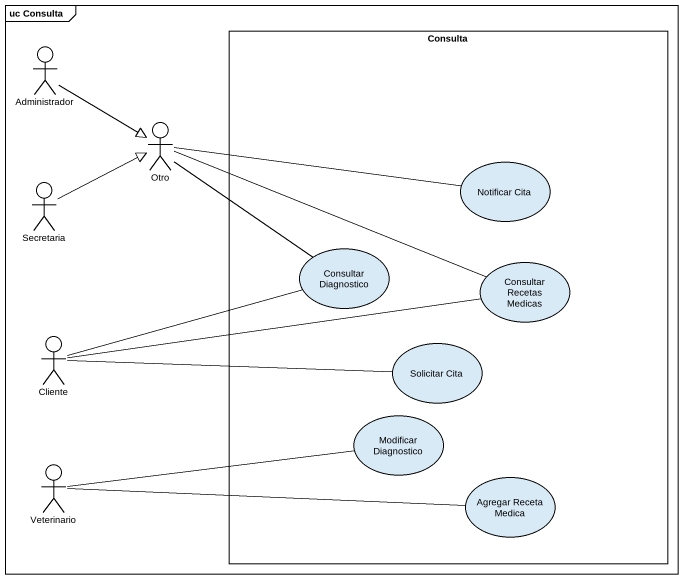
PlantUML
@startuml
mainframe uc Consulta
actor Administrador
rectangle Consulta {
  usecase "Notificar Cita" as Notificar_Cita
  usecase "Consultar Diagnostico" as Consultar_Diagnostico
  usecase "Consultar Recetas Medicas" as Consultar_Recetas_Medicas
  usecase "Solicitar Cita" as Solicitar_Cita
  usecase "Modificar Diagnostico" as Modificar_Diagnostico
  usecase "Agregar Receta Medica" as Agregar_Receta_Medica
}
actor Otro
actor Secretaria
actor Cliente
actor Veterinario
Administrador --|> Otro
Otro -right- Notificar_Cita
Otro -- Consultar_Diagnostico
Otro -right- Consultar_Recetas_Medicas
Secretaria -right-|> Otro
Cliente -right- Consultar_Diagnostico
Cliente -right- Consultar_Recetas_Medicas
Cliente -right- Solicitar_Cita
Veterinario -right- Modificar_Diagnostico
Veterinario -right- Agregar_Receta_Medica
@enduml
